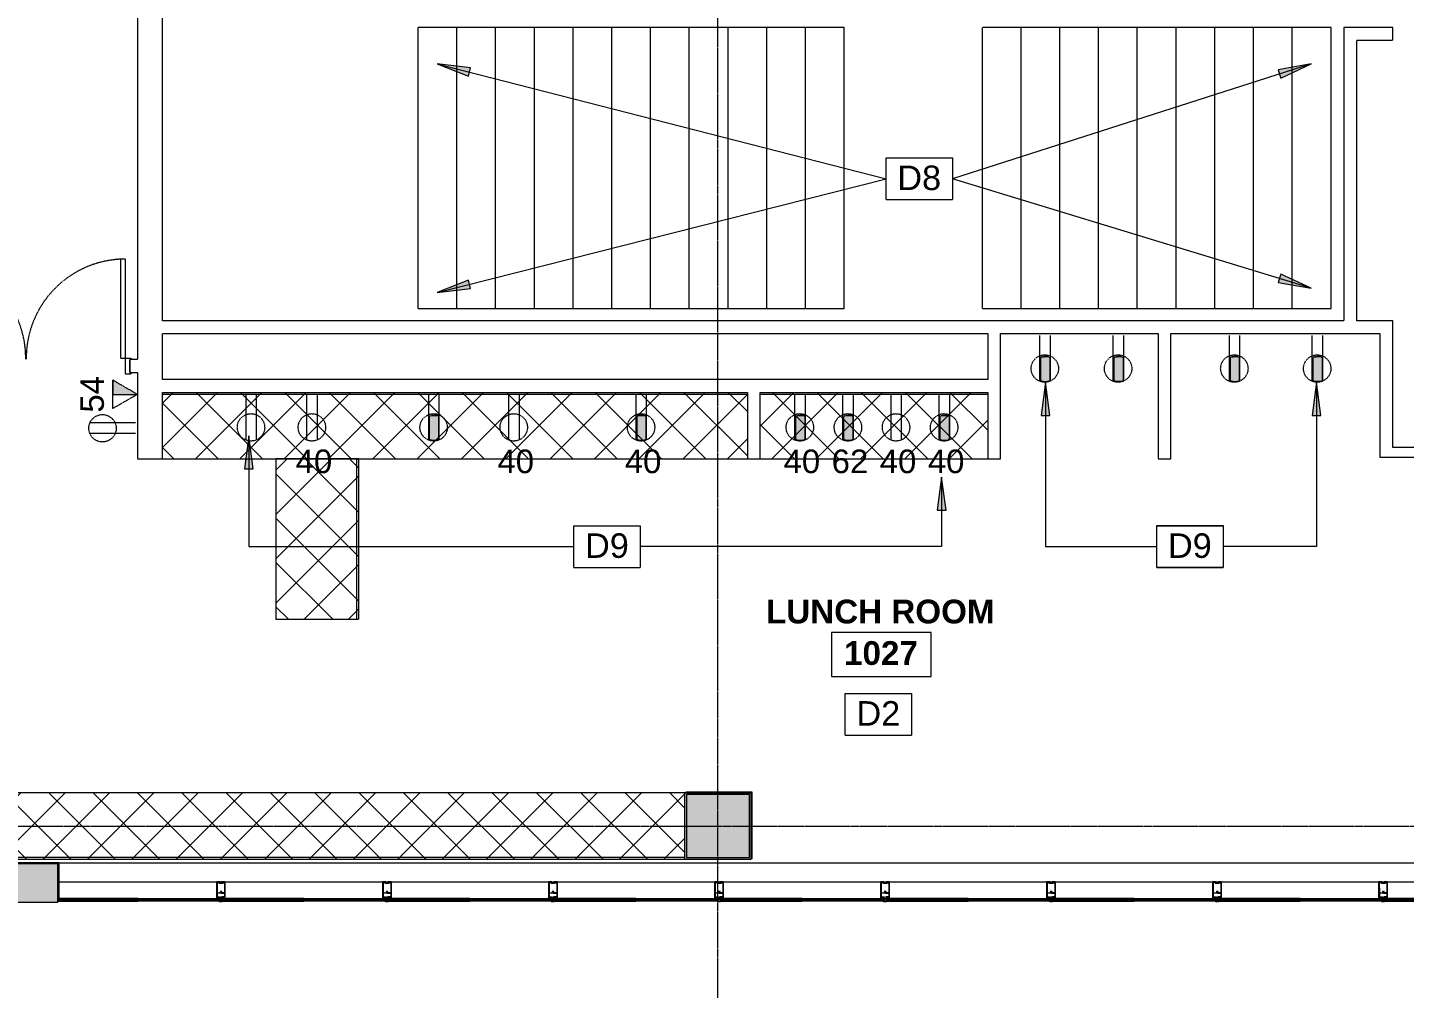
# Model space of a CAD drawing. Header units: inches. Extents: x -203 to 2791, y -968 to 768.
# Drawn here: x 1005.3 to 1502.8, y -570 to -222.7 of the extents above; entities that cross this region are included whole.
import ezdxf

# ---------------------------------------------------------------- set-up
doc = ezdxf.new("R2010")
doc.units = ezdxf.units.IN
doc.header["$MEASUREMENT"] = 0
for name, pattern in [('Demolished', [0.1875, 0.125, -0.0625]), ('Demolished 3_16_', [0.28125, 0.1875, -0.09375]), ('Grid Line 1_2_', [0.875, 0.5, -0.125, 0.125, -0.125])]:
    doc.linetypes.add(name, pattern=pattern)
for name, color, linetype, lineweight in [('A-ANNO-KEYN', 231, 'Continuous', 9), ('A-ANNO-NOTE', 131, 'Continuous', 13), ('A-Bldg-Patt', 7, 'Continuous', 9), ('A-Cols-Bldg', 7, 'Continuous', 9), ('A-DETL-DEMO', 6, 'Demolished 3_16_', 9), ('A-DETL-GENF', 92, 'Continuous', 9), ('A-DETL-THIN', 151, 'Continuous', 9), ('A-DOOR', 31, 'Continuous', 13), ('A-DOOR-FRAM', 31, 'Continuous', 20), ('A-Glaz-Exst', 7, 'Continuous', 9), ('A-WALL', 113, 'Continuous', 13), ('A-Wall-Exst', 7, 'Continuous', 9), ('A-WALL-FULL', 7, 'Continuous', 9), ('A-WALL-PATT', 111, 'Continuous', 13), ('G-ANNO-TEXT', 231, 'Continuous', 9), ('I-WALL', 2, 'Continuous', 13), ('Jenner and Block 8fl_BB_dwg', 8, 'Continuous', 9), ('Q-CASE', 31, 'Continuous', 13), ('S-GRID', 1, 'Continuous', 9)]:
    doc.layers.add(name, color=color, linetype=linetype, lineweight=lineweight)
doc.styles.add('Arial', font='arial.ttf', dxfattribs={"height": 8.851796})
doc.styles.add('Swis721 Lt BT', font='swissl.ttf', dxfattribs={"height": 8.514638})
doc.styles.add('Swis721 Lt BT_B', font='', dxfattribs={"height": 8.583975})
doc.styles.get('Swis721 Lt BT_B').set_extended_font_data('Swis721 Lt BT', bold=True)

# ---------------------------------------------------------------- blocks, each defined once
blk = doc.blocks.new('Double Flush w-Full Lite - Int-FG-WDMF-72_ x 84_-5069260-Level 8 Demo')
at = {"layer": 'A-DOOR', "color": 250, "linetype": 'Demolished', "lineweight": 20}
for p, q in [((-35.90625, 38.625), (-34.15625, 38.625)), ((-35.90625, 2.8125), (-35.90625, 38.625)), ((-34.15625, 38.625), (-34.15625, 2.8125)), ((34.15625, 38.625), (34.15625, 2.8125)), ((35.90625, 38.625), (34.15625, 38.625)), ((35.90625, 2.8125), (35.90625, 38.625)), ((-34.15625, 2.8125), (-35.90625, 2.8125)), ((34.15625, 2.8125), (35.90625, 2.8125))]:
    blk.add_line(p, q, dxfattribs=at)
at = {"layer": 'A-DOOR', "color": 7, "linetype": 'Demolished', "lineweight": 9}
for centre, start, end in [((-35.90625, 2.8125), 359.5, 90), ((35.90625, 2.8125), 90, 180.5)]:
    blk.add_arc(centre, 35.8125, start, end, dxfattribs=at)
at = {"layer": 'A-DOOR-FRAM', "color": 250, "linetype": 'Demolished'}
for p, q in [((-38, 2.8125), (-36, 2.8125)), ((-38, 2.8125), (-38, 2.3125)), ((-38, 2.3125), (-37.5, 2.3125)), ((-37.5, -2.3125), (-37.5, 2.3125)), ((-36, -2.8125), (-36, 2.8125)), ((36.000004, -2.8125), (36.000004, 2.8125)), ((36.000004, 2.8125), (38.000004, 2.8125)), ((37.500004, 2.3125), (38.000004, 2.3125)), ((37.500004, -2.3125), (37.500004, 2.3125)), ((38.000004, 2.8125), (38.000004, 2.3125)), ((-38, -2.3125), (-37.5, -2.3125)), ((-38, -2.8125), (-38, -2.3125)), ((-38, -2.8125), (-36, -2.8125)), ((36.000004, -2.8125), (38.000004, -2.8125)), ((37.500004, -2.3125), (38.000004, -2.3125)), ((38.000004, -2.8125), (38.000004, -2.3125))]:
    blk.add_line(p, q, dxfattribs=at)
blk = doc.blocks.new('C-Counter Top1 - 24_ Depth-5518690-Level 8 Demo')
at = {"layer": 'Q-CASE', "linetype": 'Demolished', "lineweight": 9}
h = blk.add_hatch(dxfattribs=at)
h.set_pattern_fill('FP_6', style=0, pattern_type=2)
h.set_pattern_definition([(225, (1195.471, -523.313), (8.01223, -8.01223), []), (315, (1195.471, -523.313), (8.01223, 8.01223), [])])
h.paths.add_polyline_path([(-8.49, 0), (-47.26, 0), (-47.26, -24), (226.73, -24), (226.73, 0), (141.45, 0)], flags=0)
at = {"layer": 'Q-CASE', "color": 7, "linetype": 'Demolished', "lineweight": 9}
for p, q in [((226.73, 0), (-47.26, 0)), ((226.73, -0.75), (-47.26, -0.75)), ((-47.26, -24), (226.73, -24))]:
    blk.add_line(p, q, dxfattribs=at)
blk = doc.blocks.new('C-Counter Top1 - 24_ Depth-5519133-Level 8 Demo')
at = {"layer": 'Q-CASE', "linetype": 'Demolished', "lineweight": 9}
h = blk.add_hatch(dxfattribs=at)
h.set_pattern_fill('FP_7', style=0, pattern_type=2)
h.set_pattern_definition([(45, (-1101.283, 354.611), (-8.01223, 8.01223), []), (135, (-1101.283, 354.611), (-8.01223, -8.01223), [])])
h.paths.add_polyline_path([(164.11, -24), (164.11, 0), (-47.26, 0), (-47.26, -24), (102.68, -24)], flags=0)
h.paths.add_polyline_path([(168.74, -24), (251.01, -24), (251.01, 0), (168.74, 0), (168.74, -0.1)], flags=0)
at = {"layer": 'Q-CASE', "color": 7, "linetype": 'Demolished', "lineweight": 9}
for p, q in [((164.11, -0.75), (-47.26, -0.75)), ((251.01, -0.75), (168.74, -0.75)), ((-47.26, -24), (164.11, -24)), ((168.74, -24), (251.01, -24))]:
    blk.add_line(p, q, dxfattribs=at)
blk = doc.blocks.new('C-Counter Top1 - 30_ depth-5519403-Level 8 Demo')
at = {"layer": 'Q-CASE', "linetype": 'Demolished', "lineweight": 9}
h = blk.add_hatch(dxfattribs=at)
h.set_pattern_fill('FP_8', style=0, pattern_type=2)
h.set_pattern_definition([(135, (-425.873, -1125.021), (-8.01223, -8.01223), []), (225, (-425.873, -1125.021), (8.01223, -8.01223), [])])
h.paths.add_polyline_path([(10.74, -30), (10.74, 0), (-47.26, 0), (-47.26, -30)], flags=0)
at = {"layer": 'Q-CASE', "color": 7, "linetype": 'Demolished', "lineweight": 9}
for p, q in [((10.74, 0), (-47.26, 0)), ((-47.26, 0), (-47.26, -30)), ((10.74, -30), (10.74, 0)), ((10.74, -0.75), (-47.26, -0.75)), ((-47.26, -30), (10.74, -30))]:
    blk.add_line(p, q, dxfattribs=at)
blk = doc.blocks.new('Jenner and Block 8fl_BB_dwg_CW-STRIP-V9-Level 8 Demo')
at = {"layer": 'A-Glaz-Exst'}
for p, q in [((-121.98, -50.59), (-133.28, -23.99)), ((-132.82, -23.8), (-121.52, -50.4)), ((-121.29, -50.3), (-132.59, -23.7)), ((-127.51, -52.94), (-127.56, -52.8)), ((-127.5, -52.64), (-124.39, -51.32)), ((-124.23, -51.38), (-124.17, -51.52)), ((-124.05, -51.47), (-124.11, -51.34)), ((-124.05, -51.17), (-123.01, -50.73)), ((-122.85, -50.8), (-122.79, -50.94)), ((-122.34, -50.38), (-122.52, -50.82))]:
    blk.add_line(p, q, dxfattribs=at)
at = {"layer": 'A-Glaz-Exst', "flags": 128}
for points in [[(-133.51, -24.09), (-122.34, -50.38), (-122.21, -50.69)], [(-122.46, -50.43), (-122.48, -50.37), (-127.89, -52.67), (-127.74, -53.04)], [(-127.74, -53.04), (-127.89, -52.67), (-122.48, -50.37), (-122.46, -50.43), (-122.34, -50.38), (-122.46, -50.43), (-122.69, -50.53)], [(-122.25, -50.71), (-122.69, -50.53), (-122.56, -50.84)], [(-121.99, -50.5), (-122.02, -50.42), (-121.62, -50.24), (-121.59, -50.33)]]:
    blk.add_lwpolyline(points, dxfattribs=at)
at = {"layer": 'A-Glaz-Exst'}
for centre, radius in [((-121.98, -50.53), 0.0312), ((-121.57, -50.36), 0.0313)]:
    blk.add_circle(centre, radius, dxfattribs=at)
for centre, start, end in [((-127.45, -52.75), 113.0045, 203.0045), ((-124.34, -51.43), 23.0045, 113.0045), ((-124, -51.29), 113.0045, 203.0045), ((-122.96, -50.85), 23.0045, 113.0045)]:
    blk.add_arc(centre, 0.125, start, end, dxfattribs=at)
blk = doc.blocks.new('Jenner and Block 8fl_BB_dwg_CW-STRIP-5551871-Level 8 Demo')
at = {"layer": 'A-Glaz-Exst'}
for p, q in [((-127.34, -53.32), (-127.56, -52.8)), ((-127.5, -52.64), (-124.39, -51.32)), ((-127.2, -53.33), (-127.26, -53.35)), ((-126.62, -54.54), (-127.12, -53.36)), ((-126.7, -54.61), (-126.64, -54.58)), ((-126.42, -55.17), (-123.32, -53.85)), ((-124.23, -51.38), (-123.91, -52.13)), ((-124.09, -52.63), (-124.08, -52.59)), ((-124.09, -52.78), (-124.03, -52.91)), ((-124.06, -52.65), (-124.04, -52.6)), ((-124.05, -51.17), (-123.01, -50.73)), ((-124.04, -52.43), (-123.99, -52.37)), ((-124.01, -52.57), (-123.8, -52.48)), ((-123.96, -52.47), (-123.97, -52.44)), ((-123.96, -52.36), (-123.88, -52.36)), ((-123.92, -52.42), (-123.9, -52.45)), ((-123.75, -52.48), (-123.71, -52.5)), ((-123.74, -52.44), (-123.69, -52.46)), ((-123.25, -53.69), (-123.64, -52.78)), ((-123.59, -52.56), (-123.13, -53.64)), ((-122.97, -53.7), (-121.94, -53.26)), ((-121.88, -51.54), (-122.01, -51.58)), ((-121.75, -51.73), (-121.85, -51.55)), ((-121.68, -51.87), (-121.79, -51.93)), ((-121.72, -51.64), (-121.66, -51.83)), ((-120.76, -51.54), (-120.96, -51.08))]:
    blk.add_line(p, q, dxfattribs=at)
at = {"layer": 'A-Glaz-Exst', "flags": 128}
for points in [[(-133.51, -24.09), (-122.34, -50.38), (-122.08, -51.01), (-121.85, -50.92), (-133.28, -23.99)], [(-132.82, -23.8), (-121.39, -50.72), (-121.16, -50.62), (-132.59, -23.7)], [(-122.46, -50.43), (-122.48, -50.37), (-127.89, -52.67), (-127.4, -53.82), (-127.17, -53.72), (-127.4, -53.82), (-127.89, -52.67), (-122.48, -50.37), (-122.46, -50.43), (-122.34, -50.38), (-122.46, -50.43), (-122.69, -50.53)], [(-109.83, -79.22), (-121.26, -52.3), (-121.49, -52.4), (-121.22, -53.03), (-121.34, -53.08), (-121.31, -53.13), (-126.72, -55.43), (-127.21, -54.28), (-126.95, -54.17), (-126.98, -54.18), (-127.21, -54.28), (-126.72, -55.43), (-121.31, -53.13), (-121.34, -53.08), (-121.57, -53.17)], [(-126.88, -54.24), (-126.91, -54.19), (-127.09, -53.75), (-126.74, -54.59)], [(-126.92, -54.33), (-126.83, -54.53), (-126.86, -54.54), (-126.88, -54.5), (-126.92, -54.51), (-126.86, -54.66), (-126.82, -54.64), (-126.84, -54.6), (-126.81, -54.58), (-126.59, -55.1)], [(-123.94, -52.21), (-124.27, -52.35), (-124.17, -52.58), (-123.98, -52.5)], [(-123.87, -52.45), (-123.67, -52.37), (-124.11, -51.34)], [(-124.08, -52.57), (-124.09, -52.55), (-123.98, -52.5), (-124, -52.45), (-124.02, -52.45)], [(-123.87, -52.39), (-123.89, -52.4), (-123.87, -52.45), (-123.76, -52.41), (-123.75, -52.43)], [(-122.85, -50.8), (-122.46, -51.72), (-121.94, -51.5), (-121.95, -51.47), (-121.99, -51.48), (-122.01, -51.45), (-121.87, -51.38), (-121.85, -51.42), (-121.89, -51.45), (-121.88, -51.47), (-121.82, -51.45), (-120.96, -51.08), (-121.06, -50.85)], [(-122.34, -50.38), (-122.54, -50.87), (-122.2, -50.73), (-122.69, -50.53), (-122.37, -51.28)], [(-121.87, -53.1), (-122.26, -52.18), (-121.74, -51.96), (-121.73, -51.99), (-121.77, -52.01), (-121.75, -52.05), (-121.61, -51.99), (-121.63, -51.95), (-121.67, -51.96), (-121.68, -51.93), (-121.57, -51.89), (-121.69, -51.6), (-121.7, -51.6), (-121.69, -51.6), (-121.57, -51.89), (-120.76, -51.54), (-120.67, -51.77), (-121.82, -52.26)], [(-121.82, -51.45), (-120.96, -51.08), (-121.06, -50.85), (-122.21, -51.34)], [(-122.05, -51.56), (-122.05, -51.55), (-121.94, -51.5)], [(-121.99, -50.5), (-122.02, -50.42), (-121.62, -50.24), (-121.59, -50.33)], [(-121.96, -50.56), (-121.94, -50.62), (-121.84, -50.78), (-121.49, -50.63), (-121.54, -50.45), (-121.56, -50.39)], [(-110.06, -79.32), (-121.22, -53.03), (-121.71, -52.83), (-121.37, -52.68), (-121.57, -53.17), (-121.88, -52.43)], [(-121.7, -51.74), (-121.82, -51.45), (-121.7, -51.74), (-121.71, -51.74)], [(-121.81, -51.97), (-121.8, -51.98), (-121.74, -51.96)], [(-121.08, -52.63), (-121.11, -52.57), (-121.15, -52.39), (-120.81, -52.24), (-120.71, -52.4), (-120.68, -52.46)], [(-121.06, -52.69), (-121.02, -52.77), (-120.62, -52.6), (-120.66, -52.52)], [(-109.37, -79.03), (-120.8, -52.1), (-120.57, -52), (-109.14, -78.93)]]:
    blk.add_lwpolyline(points, dxfattribs=at)
blk.add_lwpolyline([(-120.67, -51.77), (-120.76, -51.54), (-121.57, -51.89), (-120.76, -51.54)], close=True, dxfattribs=at)
at = {"layer": 'A-Glaz-Exst'}
for centre, radius in [((-121.98, -50.53), 0.0312), ((-121.57, -50.36), 0.0313), ((-121.07, -52.66), 0.0312), ((-120.67, -52.49), 0.0312)]:
    blk.add_circle(centre, radius, dxfattribs=at)
for centre, radius, start, end in [((-127.45, -52.75), 0.125, 113.0045, 203.0045), ((-127.29, -53.29), 0.0625, 203.0045, 293.0045), ((-127.18, -53.39), 0.0625, 23.0045, 113.0045), ((-127.15, -53.78), 0.0625, 23.0045, 113.0045), ((-127.15, -53.78), 0.0625, 23.0045, 113.0045), ((-126.94, -54.2), 0.0312, 23.0045, 113.0045), ((-126.94, -54.2), 0.0312, 23.0045, 113.0045), ((-126.89, -54.31), 0.0312, 113.0045, 203.0045), ((-126.91, -54.26), 0.0313, 293.0045, 23.0045), ((-126.71, -54.58), 0.0312, 203.0045, 293.0045), ((-126.65, -54.55), 0.0313, 293.0045, 23.0045), ((-124.34, -51.43), 0.125, 23.0045, 113.0045), ((-124, -51.29), 0.125, 113.0045, 203.0045), ((-124.01, -52.66), 0.089, 160.7135, 253.0177), ((-124.03, -52.23), 0.548, 263.7768, 322.8434), ((-124.09, -52.58), 0.0197, 337.7655, 23.0045), ((-123.99, -52.65), 0.0695, 179.3043, 235.285), ((-124.03, -52.58), 0.0139, 50.356, 225.537), ((-124.03, -52.44), 0.016, 138.4428, 293.0045), ((-124.03, -52.23), 0.517, 269.0257, 316.9833), ((-124.05, -52.6), 0.0118, 337.7655, 45.537), ((-124.02, -52.26), 0.451, 268.6149, 317.394), ((-124.03, -52.23), 0.673, 269.5765, 305.68), ((-124.02, -52.56), 0.0118, 230.356, 293.0045), ((-123.96, -52.4), 0.04, 87.5662, 138.4428), ((-123.94, -52.43), 0.0306, 26.7074, 199.3016), ((-123.93, -52.46), 0.0306, 206.7074, 19.3016), ((-123.97, -52.16), 0.0625, 293.0045, 23.0045), ((-123.88, -52.38), 0.016, 293.0045, 87.5662), ((-123.8, -52.47), 0.0118, 293.0045, 355.653), ((-123.77, -52.47), 0.0139, 0.472, 175.653), ((-123.75, -52.47), 0.0118, 180.472, 248.2435), ((-123.73, -52.43), 0.0197, 203.0045, 248.2435), ((-123.75, -52.55), 0.0695, 350.7239, 46.7046), ((-123.73, -52.54), 0.089, 332.9913, 65.2955), ((-123.37, -53.73), 0.125, 293.0045, 23.0045), ((-123.02, -53.59), 0.125, 203.0045, 293.0045), ((-122.96, -50.85), 0.125, 23.0045, 113.0045), ((-122.22, -51.15), 0.313, 76.1346, 149.8744), ((-122.18, -51.16), 0.221, 68.0045, 194.8744), ((-122.26, -51.23), 0.125, 203.0045, 293.0045), ((-121.97, -51.25), 0.257, 114.4891, 201.5199), ((-122.02, -51.55), 0.0312, 203.0045, 288.0045), ((-121.98, -53.15), 0.125, 293.0045, 23.0045), ((-121.77, -52.38), 0.125, 113.0045, 203.0045), ((-121.88, -51.57), 0.0312, 23.0045, 108.0045), ((-121.67, -52.37), 0.221, 211.1346, 338.0045), ((-121.43, -51.25), 0.531, 84.932, 141.077), ((-121.58, -52.16), 0.257, 204.4891, 291.5199), ((-121.78, -51.95), 0.0312, 118.0045, 203.0045), ((-121.69, -52.41), 0.313, 256.1346, 329.8744), ((-121.72, -51.71), 0.0313, 208.0045, 293.0045), ((-121.69, -51.63), 0.0313, 113.0045, 198.0045), ((-121.55, -50.92), 0.145, 75.2021, 272.5168), ((-121.69, -51.84), 0.0312, 298.0045, 23.0045), ((-121.46, -50.89), 0.13, 309.3067, 96.5963), ((-121.06, -50.72), 0.266, 174.932, 231.077), ((-121.01, -50.7), 0.266, 174.932, 231.077), ((-121.21, -51.77), 0.531, 264.932, 321.077), ((-120.95, -50.67), 0.266, 174.932, 231.077), ((-121.06, -52.09), 0.145, 133.4921, 330.8069), ((-120.89, -50.65), 0.266, 174.932, 231.077), ((-120.97, -52.04), 0.13, 309.4127, 96.7023), ((-120.57, -51.87), 0.266, 174.932, 231.077), ((-120.52, -51.85), 0.266, 174.932, 231.077), ((-120.46, -51.82), 0.266, 174.932, 231.077), ((-120.4, -51.8), 0.266, 174.932, 231.077), ((-126.47, -55.05), 0.125, 203.0045, 293.0045)]:
    blk.add_arc(centre, radius, start, end, dxfattribs=at)
blk = doc.blocks.new('Jenner and Block 8fl_BB_dwg-4751915-Level 8 Demo')
at = {"layer": 'A-Bldg-Patt'}
blk.add_hatch(color=256, dxfattribs=at).paths.add_polyline_path([(1266.73, -523.31), (1266.73, -499.31), (1242.73, -499.31), (1242.73, -499.6), (1266.33, -499.6), (1266.33, -523.31)], flags=0)
for p, q in [((1266.73, -499.31), (1242.73, -499.31)), ((1242.73, -499.31), (1242.73, -499.6)), ((1242.73, -499.6), (1266.33, -499.6)), ((1266.33, -499.6), (1266.33, -523.31)), ((1266.73, -523.31), (1266.73, -499.31)), ((1266.33, -523.31), (1266.73, -523.31))]:
    blk.add_line(p, q, dxfattribs=at)
at = {"layer": 'A-Cols-Bldg', "flags": 128}
for points in [[(1266.73, -499.31), (1242.73, -499.31), (1242.73, -499.6)], [(1266.33, -523.31), (1266.73, -523.31), (1266.73, -499.31)]]:
    blk.add_lwpolyline(points, dxfattribs=at)
at = {"layer": 'A-Glaz-Exst'}
for p, q in [((1016.23, -524.94), (1674.29, -524.94)), ((1016.23, -531.81), (1073.23, -531.81)), ((1074.23, -531.81), (1131.23, -531.81)), ((1076.23, -531.81), (1133.23, -531.81)), ((1136.23, -531.81), (1193.23, -531.81)), ((1196.23, -531.81), (1253.23, -531.81)), ((1198.23, -531.81), (1255.23, -531.81)), ((1256.23, -531.81), (1313.23, -531.81)), ((1316.23, -531.81), (1373.23, -531.81)), ((1376.23, -531.81), (1433.23, -531.81)), ((1436.23, -531.81), (1493.23, -531.81)), ((1496.23, -531.81), (1553.23, -531.81))]:
    blk.add_line(p, q, dxfattribs=at)
at = {"layer": 'A-Wall-Exst', "flags": 128}
blk.add_lwpolyline([(1015.83, -538.81), (1016.23, -538.81), (1016.23, -524.94), (968.34, -524.94)], dxfattribs=at)
at = {"layer": 'A-WALL-FULL'}
blk.add_line((1016.23, -537.69), (1016.23, -531.81), dxfattribs=at)
at = {"layer": 'A-WALL-PATT', "color": 7, "lineweight": 9, "flags": 128}
blk.add_lwpolyline([(1016.23, -524.94), (1016.23, -529.11), (1016.23, -538.81)], dxfattribs=at)
at = {"rotation": 246.9955198969619}
for name, p in [('Jenner and Block 8fl_BB_dwg_CW-STRIP-5551871-Level 8 Demo', (1074.73, -670.12)), ('Jenner and Block 8fl_BB_dwg_CW-STRIP-5551871-Level 8 Demo', (1134.73, -670.12)), ('Jenner and Block 8fl_BB_dwg_CW-STRIP-5551871-Level 8 Demo', (1194.73, -670.12)), ('Jenner and Block 8fl_BB_dwg_CW-STRIP-5551871-Level 8 Demo', (1254.73, -670.12)), ('Jenner and Block 8fl_BB_dwg_CW-STRIP-5551871-Level 8 Demo', (1314.73, -670.12)), ('Jenner and Block 8fl_BB_dwg_CW-STRIP-5551871-Level 8 Demo', (1374.73, -670.12)), ('Jenner and Block 8fl_BB_dwg_CW-STRIP-5551871-Level 8 Demo', (1434.73, -670.12)), ('Jenner and Block 8fl_BB_dwg_CW-STRIP-5551871-Level 8 Demo', (1494.73, -670.12)), ('Jenner and Block 8fl_BB_dwg_CW-STRIP-V9-Level 8 Demo', (1014.73, -670.12))]:
    blk.add_blockref(name, p, dxfattribs=at)
blk = doc.blocks.new('Keynote Tag - Keynote Number - Boxed-135510-Level 8 Demo')
at = {"layer": 'A-ANNO-KEYN'}
for p, q in [((-0.125, -0.0792), (-0.125, 0.0781)), ((-0.125, 0.0781), (0.125, 0.0781)), ((0.125, 0.0781), (0.125, -0.0792)), ((-0.125, -0.0792), (0.125, -0.0792))]:
    blk.add_line(p, q, dxfattribs=at)

msp = doc.modelspace()

# ---------------------------------------------------------------- hatches: boundary and pattern name
at = {"layer": 'A-ANNO-KEYN'}
for points in [[(1153.34, -235.84), (1164.58, -240.35), (1165.36, -237.29)], [(1469.14, -235.84), (1457.23, -238), (1458.19, -241.01)], [(1469.14, -316.92), (1458.12, -311.91), (1457.2, -314.93)], [(1153.34, -318.47), (1165.37, -317.06), (1164.59, -313.99)], [(1373.12, -350.89), (1371.54, -362.89), (1374.7, -362.89)], [(1471.02, -350.89), (1469.44, -362.89), (1472.6, -362.89)], [(1085.26, -370.28), (1083.68, -382.28), (1086.84, -382.28)], [(1335.6, -385.2), (1334.02, -397.2), (1337.18, -397.2)]]:
    msp.add_hatch(color=256, dxfattribs=at).paths.add_polyline_path(points, flags=0)
at = {"layer": 'A-ANNO-NOTE', "linetype": 'Demolished', "lineweight": 9}
for points in [[(1371.3, -342.01), (1374.62, -341.95), (1371.55, -341.92)], [(1371.55, -350.41), (1374.62, -341.95), (1371.3, -342.01)], [(1371.55, -350.41), (1371.3, -342.01), (1371.3, -350.31)], [(1374.62, -341.95), (1372.15, -341.75), (1371.55, -341.92)], [(1374.19, -350.51), (1374.62, -341.95), (1371.55, -350.41)], [(1374.62, -341.95), (1373.13, -341.66), (1372.15, -341.75)], [(1374.62, -341.95), (1373.67, -341.71), (1373.22, -341.67)], [(1374.62, -341.95), (1374.19, -341.81), (1373.67, -341.71)], [(1374.19, -350.51), (1374.28, -350.49), (1374.62, -341.95)], [(1374.28, -350.49), (1374.45, -350.44), (1374.62, -341.95)], [(1374.45, -350.44), (1374.62, -350.38), (1374.62, -341.95)], [(1374.62, -350.38), (1374.78, -342.01), (1374.62, -341.95)], [(1374.62, -350.38), (1374.78, -350.31), (1374.78, -342.01)], [(1397.8, -342.01), (1401.11, -341.95), (1398.05, -341.92)], [(1401.03, -350.41), (1401.11, -341.95), (1397.8, -342.01)], [(1401.03, -350.41), (1397.8, -342.01), (1398.05, -350.41)], [(1398.05, -350.41), (1397.8, -342.01), (1397.8, -350.31)], [(1401.11, -341.95), (1398.65, -341.75), (1398.05, -341.92)], [(1401.11, -341.95), (1399.63, -341.66), (1398.65, -341.75)], [(1401.11, -341.95), (1400.16, -341.71), (1399.72, -341.67)], [(1401.11, -341.95), (1400.69, -341.81), (1400.16, -341.71)], [(1401.03, -350.41), (1401.28, -342.01), (1401.11, -341.95)], [(1401.03, -350.41), (1401.28, -350.31), (1401.28, -342.01)], [(1439.8, -342.01), (1443.11, -341.95), (1440.05, -341.92)], [(1440.05, -350.41), (1443.11, -341.95), (1439.8, -342.01)], [(1440.05, -350.41), (1439.8, -342.01), (1439.8, -350.31)], [(1443.11, -341.95), (1440.65, -341.75), (1440.05, -341.92)], [(1442.69, -350.51), (1443.11, -341.95), (1440.05, -350.41)], [(1443.11, -341.95), (1441.63, -341.66), (1440.65, -341.75)], [(1443.11, -341.95), (1442.16, -341.71), (1441.72, -341.67)], [(1443.11, -341.95), (1442.69, -341.81), (1442.16, -341.71)], [(1442.69, -350.51), (1442.77, -350.49), (1443.11, -341.95)], [(1442.77, -350.49), (1442.95, -350.44), (1443.11, -341.95)], [(1442.95, -350.44), (1443.11, -350.38), (1443.11, -341.95)], [(1443.11, -350.38), (1443.28, -342.01), (1443.11, -341.95)], [(1443.11, -350.38), (1443.28, -350.31), (1443.28, -342.01)], [(1469.74, -342.01), (1473.05, -341.95), (1469.99, -341.92)], [(1472.97, -350.41), (1473.05, -341.95), (1469.74, -342.01)], [(1472.97, -350.41), (1469.74, -342.01), (1469.99, -350.41)], [(1469.99, -350.41), (1469.74, -342.01), (1469.74, -350.31)], [(1473.05, -341.95), (1470.59, -341.75), (1469.99, -341.92)], [(1473.05, -341.95), (1471.57, -341.66), (1470.59, -341.75)], [(1473.05, -341.95), (1472.1, -341.71), (1471.66, -341.67)], [(1473.05, -341.95), (1472.63, -341.81), (1472.1, -341.71)], [(1472.97, -350.41), (1473.22, -342.01), (1473.05, -341.95)], [(1472.97, -350.41), (1473.22, -350.31), (1473.22, -342.01)], [(1044.98, -355.3), (1036.05, -350.14), (1036.05, -355.3)], [(1373.31, -350.66), (1374.19, -350.51), (1371.55, -350.41)], [(1373.31, -350.66), (1371.55, -350.41), (1372.77, -350.66)], [(1373.31, -350.66), (1373.58, -350.63), (1374.19, -350.51)], [(1399.81, -350.66), (1401.03, -350.41), (1398.05, -350.41)], [(1399.81, -350.66), (1398.05, -350.41), (1399.27, -350.66)], [(1399.81, -350.66), (1400.69, -350.51), (1401.03, -350.41)], [(1399.81, -350.66), (1400.07, -350.63), (1400.69, -350.51)], [(1441.81, -350.66), (1442.69, -350.51), (1440.05, -350.41)], [(1441.81, -350.66), (1440.05, -350.41), (1441.27, -350.66)], [(1441.81, -350.66), (1442.07, -350.63), (1442.69, -350.51)], [(1471.75, -350.66), (1472.97, -350.41), (1469.99, -350.41)], [(1471.75, -350.66), (1469.99, -350.41), (1471.21, -350.66)], [(1471.75, -350.66), (1472.63, -350.51), (1472.97, -350.41)], [(1471.75, -350.66), (1472.01, -350.63), (1472.63, -350.51)], [(1150.46, -363.26), (1153.78, -363.2), (1150.71, -363.17)], [(1150.71, -371.66), (1153.78, -363.2), (1150.46, -363.26), (1150.52, -365.13)], [(1153.78, -363.2), (1151.31, -363), (1150.71, -363.17)], [(1153.35, -371.76), (1153.78, -363.2), (1150.71, -371.66)], [(1153.78, -363.2), (1152.29, -362.91), (1151.31, -363)], [(1153.78, -363.2), (1152.83, -362.96), (1152.38, -362.92)], [(1153.78, -363.2), (1153.35, -363.06), (1152.83, -362.96)], [(1153.35, -371.76), (1153.61, -371.69), (1153.78, -363.2), (1153.68, -365.13)], [(1153.78, -371.63), (1153.94, -363.26), (1153.78, -363.2), (1153.78, -365.13)], [(1225.4, -363.26), (1228.72, -363.2), (1225.65, -363.17)], [(1225.65, -371.66), (1228.72, -363.2), (1225.4, -363.26)], [(1228.72, -363.2), (1226.25, -363), (1225.65, -363.17)], [(1228.29, -371.76), (1228.72, -363.2), (1225.65, -371.66)], [(1228.72, -363.2), (1227.23, -362.91), (1226.25, -363)], [(1228.72, -363.2), (1227.76, -362.96), (1227.32, -362.92)], [(1228.72, -363.2), (1228.29, -363.06), (1227.76, -362.96)], [(1228.29, -371.76), (1228.55, -371.69), (1228.72, -363.2)], [(1228.55, -371.69), (1228.72, -371.63), (1228.72, -363.2)], [(1228.72, -371.63), (1228.88, -363.26), (1228.72, -363.2)], [(1282.78, -363.26), (1286.1, -363.2), (1283.03, -363.17)], [(1283.03, -371.66), (1286.1, -363.2), (1282.78, -363.26)], [(1286.1, -363.2), (1283.63, -363), (1283.03, -363.17)], [(1285.67, -371.76), (1286.1, -363.2), (1283.03, -371.66)], [(1286.1, -363.2), (1284.61, -362.91), (1283.63, -363)], [(1286.1, -363.2), (1285.14, -362.96), (1284.7, -362.92)], [(1286.1, -363.2), (1285.67, -363.06), (1285.14, -362.96)], [(1285.67, -371.76), (1285.93, -371.69), (1286.1, -363.2)], [(1285.93, -371.69), (1286.1, -371.63), (1286.1, -363.2)], [(1286.1, -371.63), (1286.26, -363.26), (1286.1, -363.2)], [(1300.16, -363.26), (1303.48, -363.2), (1300.41, -363.17)], [(1300.41, -371.66), (1303.48, -363.2), (1300.16, -363.26)], [(1303.48, -363.2), (1301.01, -363), (1300.41, -363.17)], [(1303.05, -371.76), (1303.48, -363.2), (1300.41, -371.66)], [(1303.48, -363.2), (1301.99, -362.91), (1301.01, -363)], [(1303.48, -363.2), (1302.52, -362.96), (1302.08, -362.92)], [(1303.48, -363.2), (1303.05, -363.06), (1302.52, -362.96)], [(1303.05, -371.76), (1303.31, -371.69), (1303.48, -363.2)], [(1303.31, -371.69), (1303.48, -371.63), (1303.48, -363.2)], [(1303.48, -371.63), (1303.64, -363.26), (1303.48, -363.2)], [(1334.92, -363.26), (1338.24, -363.2), (1335.17, -363.17)], [(1335.17, -371.66), (1338.24, -363.2), (1334.92, -363.26)], [(1338.24, -363.2), (1335.77, -363), (1335.17, -363.17)], [(1337.81, -371.76), (1338.24, -363.2), (1335.17, -371.66)], [(1338.24, -363.2), (1336.75, -362.91), (1335.77, -363)], [(1338.24, -363.2), (1337.29, -362.96), (1336.84, -362.92)], [(1338.24, -363.2), (1337.81, -363.06), (1337.29, -362.96)], [(1337.81, -371.76), (1338.07, -371.69), (1338.24, -363.2)], [(1338.07, -371.69), (1338.24, -371.63), (1338.24, -363.2)], [(1338.24, -371.63), (1338.4, -363.26), (1338.24, -363.2)], [(1150.71, -371.66), (1150.46, -363.26), (1150.46, -371.56)], [(1153.61, -371.69), (1153.78, -371.63), (1153.74, -365.13)], [(1153.78, -371.63), (1153.94, -371.56), (1153.91, -365.13)], [(1225.65, -371.66), (1225.4, -363.26), (1225.4, -371.56)], [(1228.72, -371.63), (1228.88, -371.56), (1228.88, -363.26)], [(1283.03, -371.66), (1282.78, -363.26), (1282.78, -371.56)], [(1286.1, -371.63), (1286.26, -371.56), (1286.26, -363.26)], [(1300.41, -371.66), (1300.16, -363.26), (1300.16, -371.56)], [(1303.48, -371.63), (1303.64, -371.56), (1303.64, -363.26)], [(1335.17, -371.66), (1334.92, -363.26), (1334.92, -371.56)], [(1338.24, -371.63), (1338.4, -371.56), (1338.4, -363.26)], [(1152.47, -371.9), (1153.35, -371.76), (1150.71, -371.66)], [(1152.47, -371.9), (1150.71, -371.66), (1151.93, -371.9)], [(1152.47, -371.9), (1152.74, -371.88), (1153.35, -371.76)], [(1227.41, -371.9), (1228.29, -371.76), (1225.65, -371.66)], [(1227.41, -371.9), (1225.65, -371.66), (1226.87, -371.9)], [(1227.41, -371.9), (1227.68, -371.88), (1228.29, -371.76)], [(1284.79, -371.9), (1285.67, -371.76), (1283.03, -371.66)], [(1284.79, -371.9), (1283.03, -371.66), (1284.25, -371.9)], [(1284.79, -371.9), (1285.06, -371.88), (1285.67, -371.76)], [(1302.17, -371.9), (1303.05, -371.76), (1300.41, -371.66)], [(1302.17, -371.9), (1300.41, -371.66), (1301.63, -371.9)], [(1302.17, -371.9), (1302.44, -371.88), (1303.05, -371.76)], [(1336.93, -371.9), (1337.81, -371.76), (1335.17, -371.66)], [(1336.93, -371.9), (1335.17, -371.66), (1336.39, -371.9)], [(1336.93, -371.9), (1337.2, -371.88), (1337.81, -371.76)]]:
    msp.add_hatch(color=7, dxfattribs=at).paths.add_polyline_path(points, flags=0)
at = {"layer": 'A-DETL-GENF'}
h = msp.add_hatch(color=7, dxfattribs=at)
h.paths.add_polyline_path([(464.83, -720.82), (893.53, -538.81), (1016.23, -538.81), (1016.23, -524.94), (892.67, -524.94), (457.06, -709.88), (459.54, -715.74), (462.19, -714.61)], flags=0)
h.paths.add_polyline_path([(3.31, -538.98), (25.4, -529.6), (16.02, -507.51), (-6.07, -516.89), (-5.16, -519.03)], flags=0)
h.paths.add_polyline_path([(1723.7, -538.81), (1737.17, -538.81), (1737.17, -496.55), (1730.17, -496.55), (1730.17, -494.3), (1723.7, -494.3), (1723.7, -524.65), (1674.68, -524.65), (1674.68, -531.81), (1676.23, -531.81), (1676.23, -538.81), (1723.3, -538.81)], flags=0)
h.paths.add_polyline_path([(471.73, -532.94), (492.17, -532.94), (492.17, -512), (471.73, -512), (471.73, -530.03)], flags=0)
h.paths.add_polyline_path([(259.11, -532.49), (281.21, -523.11), (271.83, -501.02), (249.74, -510.4), (257.64, -529.03)], flags=0)
h.paths.add_polyline_path([(491.11, -225.31), (494.81, -225.31), (494.81, -201.31), (471.73, -201.31), (471.73, -225.31), (489.31, -225.31)], flags=0)
h.paths.add_polyline_path([(980.11, -121.34), (993.73, -121.34), (993.73, 0.66), (950.73, 0.66), (950.73, -16.34), (908.73, -16.34), (908.73, 0.66), (846.73, 0.66), (846.73, -16.34), (804.73, -16.34), (804.73, 0.66), (742.73, 0.66), (742.73, -16.34), (700.73, -16.34), (700.73, 0.66), (638.73, 0.66), (638.73, -16.34), (596.73, -16.34), (596.73, 0.66), (569.74, 0.66), (569.74, -24.34), (979.73, -24.34), (979.73, -121.34)], flags=0)
h.paths.add_polyline_path([(1240.73, -29.34), (1268.73, -29.34), (1268.73, -3.4), (1240.73, -3.4), (1240.73, -28.53)], flags=0)
h.paths.add_polyline_path([(1556.36, -29.34), (1582.73, -29.34), (1582.73, -1.34), (1556.36, -1.34), (1556.36, -22.84)], flags=0)
h.paths.add_polyline_path([(236.83, -29.34), (248.73, -29.34), (248.73, -1.34), (220.73, -1.34), (220.73, -29.34), (232.46, -29.34)], flags=0)
h.paths.add_polyline_path([(-117.75, -27.34), (-84.26, -27.34), (-84.26, -2.95), (-117.75, -2.95), (-117.75, -3.34)], flags=0)
h.paths.add_polyline_path([(1723.3, 284.95), (1737.17, 284.95), (1737.17, 337.71), (1772.13, 337.71), (1772.13, 351.59), (1723.3, 351.58), (1723.3, 299.43)], flags=0)
h.paths.add_polyline_path([(1924.09, 337.71), (1924.09, 580.15), (1910.23, 580.15), (1910.23, 351.59), (1889.03, 351.59), (1889.03, 337.71), (1910.23, 337.71)], flags=0)
h.paths.add_polyline_path([(1542.73, 553.15), (1566.73, 553.15), (1566.73, 577.15), (1542.73, 577.15)], flags=0)
h.paths.add_polyline_path([(1252.42, 553.15), (1266.73, 553.15), (1266.73, 577.15), (1242.73, 577.15), (1242.73, 553.15)], flags=0)
h.paths.add_polyline_path([(961.42, 553.15), (966.73, 553.15), (966.73, 577.15), (942.73, 577.15), (942.73, 553.15), (956.8, 553.15)], flags=0)
h.paths.add_polyline_path([(596.73, 553.15), (620.73, 553.15), (620.73, 577.15), (596.73, 577.15)], flags=0)
h.paths.add_polyline_path([(237.05, 553.15), (246.73, 553.15), (246.73, 577.15), (222.73, 577.15), (222.73, 553.15), (232.42, 553.15)], flags=0)
h.paths.add_polyline_path([(-39.27, 553.15), (-15.27, 553.15), (-15.27, 577.15), (-39.27, 577.15)], flags=0)
at = {"layer": 'A-WALL'}
msp.add_hatch(color=250, dxfattribs=at).paths.add_polyline_path([(1266.11, -522.69), (1266.11, -499.94), (1243.36, -499.94), (1243.36, -522.69)], flags=0)
at = {"layer": 'A-WALL-PATT'}
h = msp.add_hatch(color=250, dxfattribs=at)
h.paths.add_polyline_path([(1242.73, -523.31), (1266.73, -523.31), (1266.73, -499.31), (1242.73, -499.31), (1242.73, -522.69)], flags=0)
h.paths.add_polyline_path([(1266.11, -522.69), (1243.36, -522.69), (1243.36, -499.94), (1266.11, -499.94)], flags=0)

# ---------------------------------------------------------------- linework, layer by layer
at = {"layer": 'A-ANNO-KEYN'}
for p, q in [((1153.34, -235.84), (1164.58, -240.35)), ((1165.36, -237.29), (1153.34, -235.84)), ((1153.34, -235.84), (1315.52, -277.39)), ((1164.58, -240.35), (1165.36, -237.29)), ((1469.14, -235.84), (1457.23, -238)), ((1457.23, -238), (1458.19, -241.01)), ((1458.19, -241.01), (1469.14, -235.84)), ((1458.12, -311.91), (1457.2, -314.93)), ((1469.14, -316.92), (1458.12, -311.91)), ((1164.59, -313.99), (1153.34, -318.47)), ((1153.34, -318.47), (1165.37, -317.06)), ((1165.37, -317.06), (1164.59, -313.99)), ((1457.2, -314.93), (1469.14, -316.92)), ((1373.12, -350.89), (1371.54, -362.89)), ((1374.7, -362.89), (1373.12, -350.89)), ((1373.12, -350.89), (1373.12, -410.25)), ((1471.02, -350.89), (1469.44, -362.89)), ((1472.6, -362.89), (1471.02, -350.89)), ((1471.02, -350.89), (1471.02, -410.32)), ((1371.54, -362.89), (1374.7, -362.89)), ((1469.44, -362.89), (1472.6, -362.89)), ((1085.26, -370.28), (1083.68, -382.28)), ((1086.84, -382.28), (1085.26, -370.28)), ((1085.26, -370.28), (1085.26, -410.31)), ((1083.68, -382.28), (1086.84, -382.28)), ((1335.6, -385.2), (1334.02, -397.2)), ((1337.18, -397.2), (1335.6, -385.2)), ((1335.6, -385.2), (1335.6, -410.31)), ((1334.02, -397.2), (1337.18, -397.2)), ((1085.26, -410.31), (1202.69, -410.31)), ((1373.12, -410.25), (1413.32, -410.25))]:
    msp.add_line(p, q, dxfattribs=at)
at = {"layer": 'A-ANNO-NOTE', "color": 7, "linetype": 'Demolished', "lineweight": 9}
for p, q in [((1370.95, -334.02), (1370.95, -350.54)), ((1374.78, -334.02), (1374.78, -350.54)), ((1397.45, -334.02), (1397.45, -350.54)), ((1401.28, -334.02), (1401.28, -350.54)), ((1439.45, -334.02), (1439.45, -350.54)), ((1443.28, -334.02), (1443.28, -350.54)), ((1469.39, -334.02), (1469.39, -350.54)), ((1473.22, -334.02), (1473.22, -350.54)), ((1371.3, -342.01), (1371.3, -350.31)), ((1374.78, -350.31), (1374.78, -342.01)), ((1397.8, -342.01), (1397.8, -350.31)), ((1401.28, -350.31), (1401.28, -342.01)), ((1439.8, -342.01), (1439.8, -350.31)), ((1443.28, -350.31), (1443.28, -342.01)), ((1469.74, -342.01), (1469.74, -350.31)), ((1473.22, -350.31), (1473.22, -342.01)), ((1044.98, -355.3), (1036.05, -350.14)), ((1036.05, -350.14), (1036.05, -355.3)), ((1044.98, -355.3), (1036.05, -350.14)), ((1036.05, -360.46), (1036.05, -350.14)), ((1036.05, -355.3), (1044.98, -355.3)), ((1044.98, -355.3), (1036.05, -360.46)), ((1084.11, -355.26), (1084.11, -371.79)), ((1087.94, -355.26), (1087.94, -371.79)), ((1106.11, -355.26), (1106.11, -371.79)), ((1109.94, -355.26), (1109.94, -371.79)), ((1150.11, -355.26), (1150.11, -371.79)), ((1153.94, -355.26), (1153.94, -371.79)), ((1179.05, -355.26), (1179.05, -371.79)), ((1182.88, -355.26), (1182.88, -371.79)), ((1225.05, -355.26), (1225.05, -371.79)), ((1228.88, -355.26), (1228.88, -371.79)), ((1282.43, -355.26), (1282.43, -371.79)), ((1286.26, -355.26), (1286.26, -371.79)), ((1299.81, -355.26), (1299.81, -371.79)), ((1303.64, -355.26), (1303.64, -371.79)), ((1317.19, -355.26), (1317.19, -371.79)), ((1321.02, -355.26), (1321.02, -371.79)), ((1334.57, -355.26), (1334.57, -371.79)), ((1338.4, -355.26), (1338.4, -371.79)), ((1044.33, -365.64), (1027.8, -365.64)), ((1150.46, -363.26), (1150.46, -371.56)), ((1153.94, -371.56), (1153.94, -363.26)), ((1225.4, -363.26), (1225.4, -371.56)), ((1228.88, -371.56), (1228.88, -363.26)), ((1282.78, -363.26), (1282.78, -371.56)), ((1286.26, -371.56), (1286.26, -363.26)), ((1300.16, -363.26), (1300.16, -371.56)), ((1303.64, -371.56), (1303.64, -363.26)), ((1334.92, -363.26), (1334.92, -371.56)), ((1338.4, -371.56), (1338.4, -363.26)), ((1044.33, -369.47), (1027.8, -369.47))]:
    msp.add_line(p, q, dxfattribs=at)
for centre in [(1372.87, -345.98), (1399.36, -345.98), (1441.36, -345.98), (1471.3, -345.98), (1032.37, -367.56), (1086.03, -367.23), (1108.03, -367.23), (1152.03, -367.23), (1180.97, -367.23), (1226.97, -367.23), (1284.35, -367.23), (1301.73, -367.23), (1319.11, -367.23), (1336.49, -367.23)]:
    msp.add_circle(centre, 4.95, dxfattribs=at)
for centre, start, end in [((1373.04, -346.16), 67.2244, 112.7756), ((1399.54, -346.16), 67.2244, 112.7756), ((1441.54, -346.16), 67.2244, 112.7756), ((1471.48, -346.16), 67.2244, 112.7756), ((1373.04, -346.16), 247.2244, 292.7756), ((1399.54, -346.16), 247.2244, 292.7756), ((1441.54, -346.16), 247.2244, 292.7756), ((1471.48, -346.16), 247.2244, 292.7756), ((1152.2, -367.41), 67.2244, 112.7756), ((1227.14, -367.41), 67.2244, 112.7756), ((1284.52, -367.41), 67.2244, 112.7756), ((1301.9, -367.41), 67.2244, 112.7756), ((1336.66, -367.41), 67.2244, 112.7756), ((1152.2, -367.41), 247.2244, 292.7756), ((1227.14, -367.41), 247.2244, 292.7756), ((1284.52, -367.41), 247.2244, 292.7756), ((1301.9, -367.41), 247.2244, 292.7756), ((1336.66, -367.41), 247.2244, 292.7756)]:
    msp.add_arc(centre, 4.5, start, end, dxfattribs=at)
at = {"layer": 'A-DETL-DEMO', "lineweight": 20}
for p, q in [((1300.42, -222.74), (1146.42, -222.74)), ((1146.42, -324.3), (1146.42, -222.74)), ((1160.42, -324.3), (1160.42, -222.74)), ((1174.42, -324.3), (1174.42, -222.74)), ((1188.42, -324.3), (1188.42, -222.74)), ((1202.42, -324.3), (1202.42, -222.74)), ((1216.42, -324.3), (1216.42, -222.74)), ((1230.42, -324.3), (1230.42, -222.74)), ((1244.42, -324.3), (1244.42, -222.74)), ((1258.42, -324.3), (1258.42, -222.74)), ((1272.42, -324.3), (1272.42, -222.74)), ((1286.42, -324.3), (1286.42, -222.74)), ((1300.42, -324.3), (1300.42, -222.74)), ((1476.3, -222.74), (1350.3, -222.74)), ((1350.3, -324.3), (1350.3, -222.74)), ((1364.3, -324.3), (1364.3, -222.74)), ((1378.3, -324.3), (1378.3, -222.74)), ((1392.3, -324.3), (1392.3, -222.74)), ((1406.3, -324.3), (1406.3, -222.74)), ((1420.3, -324.3), (1420.3, -222.74)), ((1434.3, -324.3), (1434.3, -222.74)), ((1448.3, -324.3), (1448.3, -222.74)), ((1462.3, -324.3), (1462.3, -222.74)), ((1476.3, -324.3), (1476.3, -222.74)), ((1146.42, -324.3), (1300.42, -324.3)), ((1350.3, -324.3), (1476.3, -324.3))]:
    msp.add_line(p, q, dxfattribs=at)
at = {"layer": 'A-DETL-THIN'}
for p, q in [((1331.8, -441.33), (1295.8, -441.33)), ((1295.8, -441.33), (1295.8, -457.33)), ((1331.8, -457.33), (1331.8, -441.33)), ((1295.8, -457.33), (1331.8, -457.33)), ((1016.23, -524.94), (892.67, -524.94)), ((1016.23, -538.81), (1016.23, -524.94)), ((893.53, -538.81), (1016.23, -538.81))]:
    msp.add_line(p, q, dxfattribs=at)
at = {"layer": 'A-WALL', "color": 250, "linetype": 'Demolished', "lineweight": 20}
for p, q in [((1044.98, -215.38), (1044.98, -342.74)), ((1054.02, -328.74), (1054.02, -215.38)), ((1480.98, -222.74), (1480.98, -328.74)), ((1498.61, -222.74), (1480.98, -222.74)), ((1498.61, -227.36), (1498.61, -222.74)), ((1485.61, -328.74), (1485.61, -227.36)), ((1485.61, -227.36), (1498.61, -227.36)), ((1480.98, -328.74), (1054.02, -328.74)), ((1498.61, -328.74), (1485.61, -328.74)), ((1498.61, -374.55), (1498.61, -328.74)), ((1054.02, -349.99), (1054.02, -333.36)), ((1054.02, -333.36), (1352.3, -333.36)), ((1352.3, -333.36), (1352.3, -349.99)), ((1356.92, -378.61), (1356.92, -333.36)), ((1356.92, -333.36), (1413.79, -333.36)), ((1413.79, -333.36), (1413.79, -378.61)), ((1418.42, -378.61), (1418.42, -333.36)), ((1418.42, -333.36), (1493.98, -333.36)), ((1493.98, -333.36), (1493.98, -378.05)), ((1044.98, -342.74), (1042.22, -342.74)), ((1042.22, -342.74), (1042.22, -347.36)), ((1042.22, -347.36), (1044.98, -347.36)), ((1044.98, -347.36), (1044.98, -378.61)), ((1352.3, -349.99), (1054.02, -349.99)), ((1054.02, -354.61), (1265.4, -354.61)), ((1054.02, -378.61), (1054.02, -354.61)), ((1265.4, -354.61), (1265.4, -378.61)), ((1270.02, -354.61), (1352.3, -354.61)), ((1270.02, -378.61), (1270.02, -354.61)), ((1352.3, -354.61), (1352.3, -378.61)), ((1493.98, -378.05), (1498.61, -378.05)), ((1044.98, -378.61), (1054.02, -378.61)), ((1265.4, -378.61), (1270.02, -378.61)), ((1352.3, -378.61), (1356.92, -378.61)), ((1413.79, -378.61), (1418.42, -378.61))]:
    msp.add_line(p, q, dxfattribs=at)
at = {"layer": 'A-WALL', "color": 8, "lineweight": 20}
for p, q in [((1266.73, -499.31), (1242.73, -499.31)), ((1242.73, -499.31), (1242.73, -523.31)), ((1266.73, -523.31), (1266.73, -499.31)), ((1242.73, -523.31), (1266.73, -523.31))]:
    msp.add_line(p, q, dxfattribs=at)
at = {"layer": 'A-WALL', "color": 135}
for p, q in [((1266.11, -499.94), (1243.36, -499.94)), ((1243.36, -499.94), (1243.36, -522.69)), ((1266.11, -522.69), (1266.11, -499.94)), ((1243.36, -522.69), (1266.11, -522.69))]:
    msp.add_line(p, q, dxfattribs=at)
at = {"layer": 'I-WALL', "color": 250, "linetype": 'Demolished', "lineweight": 20}
for p, q in [((1555.73, -374.55), (1498.61, -374.55)), ((1498.61, -378.05), (1555.73, -378.05))]:
    msp.add_line(p, q, dxfattribs=at)
at = {"layer": 'S-GRID', "linetype": 'Grid Line 1_2_'}
for p, q in [((1254.73, -968.26), (1254.73, 744.46)), ((-203.03, -511.31), (2046, -511.31))]:
    msp.add_line(p, q, dxfattribs=at)

# ---------------------------------------------------------------- block references
at = {"layer": 'A-ANNO-KEYN', "xscale": 95.99999999999994, "yscale": 95.99999999999994, "zscale": 95.99999999999994}
for p in [(1327.52, -277.34), (1214.69, -410.26), (1425.32, -410.2), (1312.75, -470.9)]:
    msp.add_blockref('Keynote Tag - Keynote Number - Boxed-135510-Level 8 Demo', p, dxfattribs=at)
at = {"layer": 'A-DOOR', "color": 7, "linetype": 'Demolished', "lineweight": 9}
msp.add_blockref('Double Flush w-Full Lite - Int-FG-WDMF-72_ x 84_-5069260-Level 8 Demo', (1004.72, -345.05), dxfattribs=at)
at = {"layer": 'Jenner and Block 8fl_BB_dwg', "color": 7}
msp.add_blockref('Jenner and Block 8fl_BB_dwg-4751915-Level 8 Demo', (0.4, 0.29), dxfattribs=at)
at = {"layer": 'Q-CASE', "color": 7, "linetype": 'Demolished', "lineweight": 9}
msp.add_blockref('C-Counter Top1 - 24_ Depth-5519133-Level 8 Demo', (1101.28, -354.61), dxfattribs=at)
for name, p, rotation in [('C-Counter Top1 - 30_ depth-5519403-Level 8 Demo', (1125.02, -425.87), 269.9999999999997), ('C-Counter Top1 - 24_ Depth-5518690-Level 8 Demo', (1195.47, -523.31), 180)]:
    msp.add_blockref(name, p, dxfattribs=dict(at, rotation=rotation))

# ---------------------------------------------------------------- texts
at = {"layer": 'A-ANNO-NOTE', "color": 7, "linetype": 'Demolished', "lineweight": 9, "insert": (1024.35, -355.3), "char_height": 8.515, "width": 15.12, "attachment_point": 2, "rotation": 90, "line_spacing_factor": 1.00667, "style": 'Swis721 Lt BT'}
msp.add_mtext('54', dxfattribs=at)
at = {"layer": 'A-ANNO-NOTE', "color": 7, "linetype": 'Demolished', "lineweight": 9, "char_height": 8.515, "width": 15.12, "attachment_point": 2, "line_spacing_factor": 1.00667, "style": 'Swis721 Lt BT'}
for s, insert in [('40', (1108.77, -375.26)), ('40', (1181.7, -375.26)), ('40', (1227.7, -375.26)), ('40', (1285.08, -375.26)), ('62', (1302.46, -375.26)), ('40', (1319.84, -375.26)), ('40', (1337.22, -375.26))]:
    msp.add_mtext(s, dxfattribs=dict(at, insert=insert))
at = {"layer": 'G-ANNO-TEXT', "color": 7, "char_height": 8.584, "attachment_point": 2, "line_spacing_factor": 0.998538, "style": 'Swis721 Lt BT_B'}
for s, insert, width in [('LUNCH ROOM', (1313.42, -429.5), 94.608), ('1027', (1313.67, -444.5), 30.672)]:
    msp.add_mtext(s, dxfattribs=dict(at, insert=insert, width=width))

# ---------------------------------------------------------------- next in the draw order: texts
at = {"layer": 'A-ANNO-KEYN', "char_height": 8.852, "width": 18.792, "attachment_point": 2, "line_spacing_factor": 0.938532, "style": 'Arial', "bg_fill": 3, "box_fill_scale": 1.25, "bg_fill_color": 0, "bg_fill_transparency": 0}
for s, insert in [('D8', (1327.49, -272.62)), ('D9', (1214.66, -405.54)), ('D9', (1425.3, -405.49)), ('D2', (1312.73, -466.18))]:
    msp.add_mtext(s, dxfattribs=dict(at, insert=insert))

# ---------------------------------------------------------------- next in the draw order: linework, layer by layer
at = {"layer": 'A-ANNO-KEYN'}
for p, q in [((1153.34, -318.47), (1315.52, -277.39)), ((1335.6, -410.31), (1226.69, -410.31)), ((1471.02, -410.32), (1437.32, -410.32))]:
    msp.add_line(p, q, dxfattribs=at)

# ---------------------------------------------------------------- next in the draw order: block references
at = {"layer": 'A-ANNO-KEYN', "xscale": 95.99999999999994, "yscale": 95.99999999999994, "zscale": 95.99999999999994}
for p in [(1327.52, -277.34), (1214.69, -410.26), (1425.32, -410.26)]:
    msp.add_blockref('Keynote Tag - Keynote Number - Boxed-135510-Level 8 Demo', p, dxfattribs=at)

# ---------------------------------------------------------------- next in the draw order: texts
at = {"layer": 'A-ANNO-KEYN', "char_height": 8.852, "width": 18.792, "attachment_point": 2, "line_spacing_factor": 0.938532, "style": 'Arial', "bg_fill": 3, "box_fill_scale": 1.25, "bg_fill_color": 0, "bg_fill_transparency": 0}
for s, insert in [('D8', (1327.49, -272.62)), ('D9', (1214.66, -405.54)), ('D9', (1425.3, -405.55))]:
    msp.add_mtext(s, dxfattribs=dict(at, insert=insert))

# ---------------------------------------------------------------- next in the draw order: linework, layer by layer
at = {"layer": 'A-ANNO-KEYN'}
msp.add_line((1469.14, -235.84), (1339.52, -277.39), dxfattribs=at)

# ---------------------------------------------------------------- next in the draw order: block references
at = {"layer": 'A-ANNO-KEYN', "xscale": 95.99999999999994, "yscale": 95.99999999999994, "zscale": 95.99999999999994}
msp.add_blockref('Keynote Tag - Keynote Number - Boxed-135510-Level 8 Demo', (1327.52, -277.34), dxfattribs=at)

# ---------------------------------------------------------------- next in the draw order: texts
at = {"layer": 'A-ANNO-KEYN', "insert": (1327.49, -272.62), "char_height": 8.852, "width": 18.792, "attachment_point": 2, "line_spacing_factor": 0.938532, "style": 'Arial', "bg_fill": 3, "box_fill_scale": 1.25, "bg_fill_color": 0, "bg_fill_transparency": 0}
msp.add_mtext('D8', dxfattribs=at)

# ---------------------------------------------------------------- next in the draw order: linework, layer by layer
at = {"layer": 'A-ANNO-KEYN'}
msp.add_line((1469.14, -316.92), (1339.52, -277.39), dxfattribs=at)

# ---------------------------------------------------------------- next in the draw order: block references
at = {"layer": 'A-ANNO-KEYN', "xscale": 95.99999999999994, "yscale": 95.99999999999994, "zscale": 95.99999999999994}
msp.add_blockref('Keynote Tag - Keynote Number - Boxed-135510-Level 8 Demo', (1327.52, -277.34), dxfattribs=at)

# ---------------------------------------------------------------- next in the draw order: texts
at = {"layer": 'A-ANNO-KEYN', "insert": (1327.49, -272.62), "char_height": 8.852, "width": 18.792, "attachment_point": 2, "line_spacing_factor": 0.938532, "style": 'Arial', "bg_fill": 3, "box_fill_scale": 1.25, "bg_fill_color": 0, "bg_fill_transparency": 0}
msp.add_mtext('D8', dxfattribs=at)

doc.saveas('drawing.dxf')
